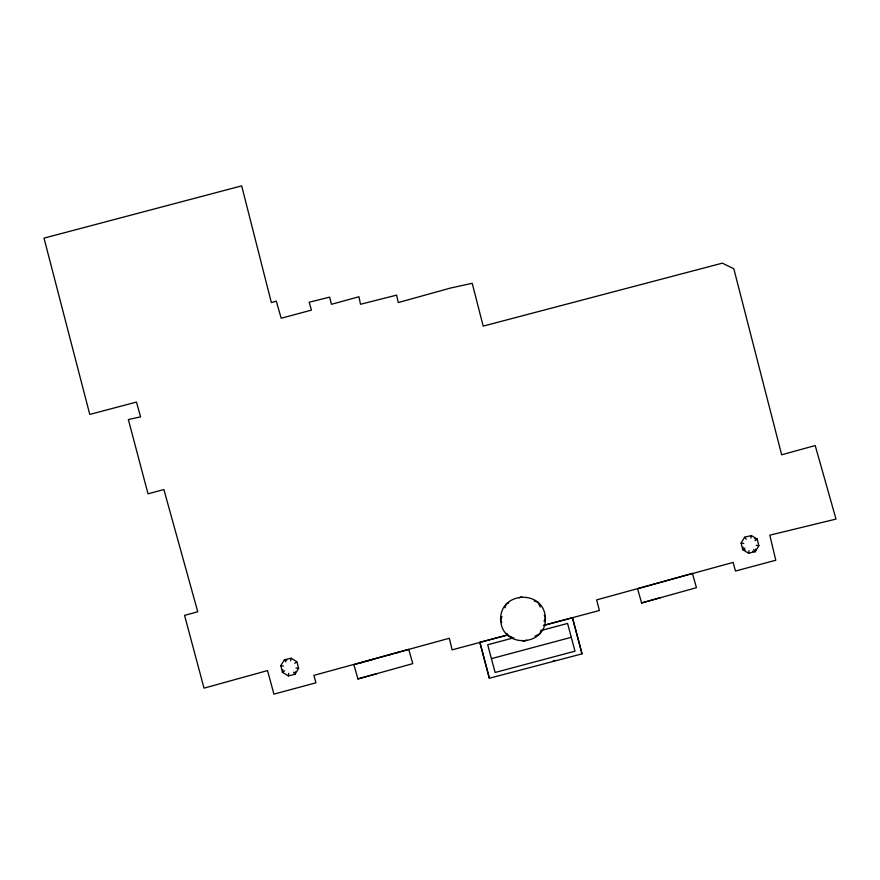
<?xml version="1.0" encoding="UTF-8"?>
<svg xmlns="http://www.w3.org/2000/svg" width="880" height="880" viewBox="0 0 880 880"><rect width="100%" height="100%" fill="white"/><g stroke="black" fill="none" stroke-linecap="round" stroke-linejoin="round"><path stroke-width="1.32" d="M295.427 671.77L295.053 674.267L288.321 675.884L282.469 672.342L280.808 665.654L284.361 659.846L291.082 658.185L296.934 661.738L298.595 668.371L295.053 674.267L293.48 672.155M751.322 535.612L744.656 537.152L741.103 543.059L742.72 549.648L748.616 553.245L755.293 551.628L758.846 545.732L757.185 539.044L751.333 535.502L750.937 538.098M752.785 551.232L755.293 551.628L755.678 549.109M282.843 669.834L282.469 672.342L284.581 670.78M749.012 550.649L748.616 553.245M288.321 675.884L288.728 673.299M291.082 658.185L290.675 660.781M745.228 550.044L742.72 549.648L743.105 547.151M501.952 616.528L500.654 620.257C502.348 649.088 546.964 646.569 545.402 617.716C543.664 588.863 499.125 591.338 500.654 620.257L501.798 622.633M504.977 607.849L506.275 604.12L508.651 602.965M541.079 630.124L539.781 633.853L535.018 636.13M544.104 621.445L545.402 617.716L544.258 615.34M755.073 540.606L757.185 539.044L754.677 538.67M294.822 663.289L296.582 661.991M742.808 549.582L744.843 548.108M519.343 597.773L521.719 596.607M526.68 640.134L524.293 641.267L521.807 640.409M358.919 663.322L362.681 662.255M365.189 661.551L372.713 659.428M641.597 602.976L696.443 587.675L692.428 573.386L637.582 588.731L641.597 602.976L660.396 597.674M389.873 654.698L392.392 653.994M396.165 652.927L398.684 652.223M357.918 678.931L412.764 663.63L408.749 649.385L353.903 664.73L357.918 678.931L376.717 673.717M553.245 660.814L554.95 660.352M507.837 634.953L452.122 649.847L449.306 638.275L313.852 675.378L315.975 682.803L273.944 694.133L267.531 670.582L204.017 688.149L184.569 615.373L197.758 611.776L163.878 489.544L148.027 493.834L128.348 419.54L140.602 416.867L136.455 402.072L89.771 414.425L44 238.128L241.681 185.867L271.359 302.61L276.287 301.136L281.171 318.23L311.454 310.123L309.155 302.236L329.703 297.121L331.408 304.315L358.974 296.758L360.492 304.271L396.627 295.141L398.244 302.566L450.186 288.134L472.219 283.294L483.186 326.117L722.348 263.153L733.821 268.774L781.66 454.795L815.21 445.533L836 519.09L769.813 535.172L775.764 560.252L735.482 571.032L733.084 562.408L596.662 599.885L599.379 610.489L543.664 625.383M513.887 637.78L487.707 644.776L495.121 672.474L574.992 651.178L567.578 623.436L541.387 630.432M491.414 658.647L571.285 637.307M543.356 625.471L572.462 617.771L582.043 653.851L489.357 678.238L479.864 642.29L507.65 634.931M741.103 543.059L743.699 543.444M286.869 660.22L284.361 659.846L285.923 661.947M295.988 667.986L298.595 668.371M756.25 545.336L758.846 545.732M280.808 665.654L283.415 666.061M511.852 636.988L508.123 635.701L506.968 633.325M534.193 600.974L537.944 602.283L540.243 607.035M744.711 537.24L746.207 539.275M753.742 549.505L755.293 551.628M582.043 653.851L572.462 617.771M479.864 642.29L489.357 678.238"/></g></svg>
